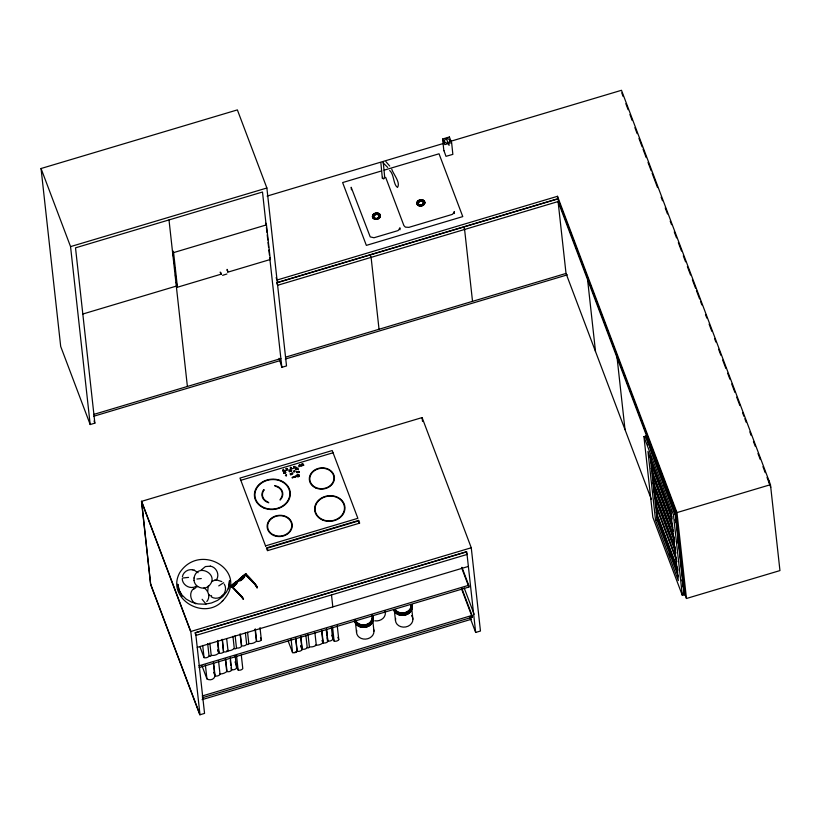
<?xml version="1.0" encoding="UTF-8"?>
<svg xmlns="http://www.w3.org/2000/svg" width="821" height="821" viewBox="0 0 821 821"><rect width="100%" height="100%" fill="white"/><g stroke="black" fill="none" stroke-linecap="round" stroke-linejoin="round"><path stroke-width="1.23" d="M380.882 162.958L382.329 178.136L383.561 178.957L384.762 177.911L383.315 162.866M194.023 580.334L194.043 577.963M286.375 468.801C285.605 469.899 288.479 468.298 286.498 468.801C286.406 469.828 285.072 468.637 287.227 468.545M290.46 471.09L290.336 470.505M291.578 471.008L291.722 470.474M295.396 468.996L295.652 469.674M296.812 469.212L296.114 468.586M301.656 464.337L302.559 463.66M232.045 585.814A8.939 2.268 -44.9 0 0 232.733 586.461L233.575 585.958A4.823 1.221 -44.9 0 0 235.299 584.388L235.873 583.71A6.763 1.714 -44.9 0 0 237.248 581.555L237.433 581.73A6.763 1.714 -44.9 0 1 236.099 583.823L235.483 584.573A4.823 1.221 -44.9 0 1 233.749 586.143L233.02 586.615A8.939 2.268 -44.9 0 1 232.23 585.999L232.589 584.778A10.345 2.617 -44.9 0 1 236.602 581.576L237.433 581.658M228.864 587.323L229.511 580.632L228.926 586.348L226.617 591.787L222.768 596.539L217.586 600.387L211.449 602.994L204.788 604.205L198.035 603.917L191.673 602.162L186.131 599.063L181.78 594.815L178.968 589.786L177.798 584.193L179.255 590.74L182.159 596.22M232.22 586.009L232.764 584.952A10.345 2.617 -44.9 0 1 236.776 581.75L237.341 581.525M286.57 475.031L286.231 475.8L285.441 475.369M231.45 585.825L232.661 587.036A70.842 14.388 48.2 0 1 241.764 596.569A3.397 0.688 48.2 0 1 242.38 597.288L243.283 598.571A2.545 0.513 48.2 0 1 243.488 599.012L243.293 599.186A2.545 0.513 48.2 0 0 243.098 598.735L242.195 597.452A3.397 0.688 48.2 0 0 241.569 596.744A70.842 14.388 48.2 0 0 232.476 587.21A8.395 2.124 -44.9 0 1 231.738 586.83L231.553 586.656A3.623 0.913 -44.9 0 1 231.522 586.266L231.265 585.989A20.761 5.254 -44.9 0 1 237.536 581.011A7.184 1.816 -44.9 0 0 238.501 580.303A7.184 1.816 -44.9 0 0 239.506 579.38L240.04 578.733A10.345 2.617 -44.9 0 1 244.104 575.234L244.607 575.685A8.939 2.268 -44.9 0 1 243.375 577.963L242.462 578.928A4.823 1.221 -44.9 0 1 240.789 580.17L240.307 580.355A6.763 1.714 -44.9 0 1 239.363 580.129L239.332 579.195A7.184 1.816 -44.9 0 1 238.326 580.119A7.184 1.816 -44.9 0 1 237.351 580.837A20.761 5.254 -44.9 0 0 231.081 585.814L238.993 594.26A5.388 1.098 48.2 0 1 240.769 596.067L243.262 599.197M374.037 216.241L372.477 216.549C372.077 211.849 381.519 211.572 380.297 216.641L378.892 216.672L380.4 215.964M382.329 178.136L382.925 177.264M424.868 202.407L424.693 203.382L423.287 203.413L424.796 202.705M292.081 474.353L292.902 473.748L292.471 473.173M297.869 472.537L297.654 471.695M182.395 576.753C183.145 572.063 188.009 568.932 192.566 569.784M240.871 580.108A5.952 1.509 -44.9 0 0 242.924 578.405L243.57 577.686A8.395 2.124 -44.9 0 0 244.709 575.747A3.623 0.913 -44.9 0 0 244.925 575.162L245.695 573.705L247.08 575.1A70.842 31.783 52.7 0 1 255.916 584.85A3.397 1.529 52.7 0 1 256.48 585.619L257.137 587.107A2.545 1.139 52.7 0 1 257.178 587.682L254.849 584.388A5.388 2.422 52.7 0 0 253.094 582.571L245.438 574.751L245.869 573.889L245.11 575.295A3.623 0.913 -44.9 0 1 244.894 575.921A8.395 2.124 -44.9 0 1 243.806 577.799L243.108 578.579A5.952 1.509 -44.9 0 1 241.046 580.293A4.013 1.016 -44.9 0 1 239.629 580.991L239.445 580.827A6.045 1.529 -44.9 0 1 238.726 580.529L237.618 581.453A6.045 1.529 -44.9 0 1 236.53 583.249A4.013 1.016 -44.9 0 1 234.909 585.055A5.952 1.509 -44.9 0 1 232.846 586.758L232.23 587.056A8.395 2.124 -44.9 0 1 231.553 586.646M228.536 588.914L228.731 588.164M194.033 578.005C197.009 561.975 220.839 574.71 208.637 586.122M239.352 580.139L240.214 578.908A10.345 2.617 -44.9 0 1 244.278 575.418L244.401 575.593A8.939 2.268 -44.9 0 1 243.201 577.789L242.277 578.743A4.823 1.221 -44.9 0 1 240.604 579.995L240.307 580.355M227.058 270.52L227.13 269.37L227.992 271.638M291.845 473.183L291.671 474.169M298.823 465.353L300.137 464.922M303.093 464.337L302.528 464.758M193.674 588.585C188.645 592.577 190.369 601.198 195.88 603.866M209.848 643.028L211.223 655.486L210.381 656.441L209.057 656.133A4.249 3.571 -6.3 0 1 204.049 657.631L200.026 646.979M235.114 635.659L236.469 647.902L235.617 648.857L234.293 648.549L232.948 636.306M247.562 632.221L248.825 643.643L247.973 644.598L246.649 644.29A4.249 3.571 -6.3 0 1 241.651 645.788L240.43 634.715M295.642 638.481L297.048 651.217L296.391 652.1L295.108 652.007M308.029 634.51L309.404 646.969L308.552 647.923L307.228 647.615A4.249 3.571 -6.3 0 1 302.231 649.103L300.876 636.829M208.247 585.999L207.723 591.397M216.652 579.503C219.864 574.392 216.169 566.993 210.32 566.151M297.438 469.448L298.095 469.212M298.577 472.486L298.372 471.695M232.661 587.036L233.031 586.933A5.952 1.509 -44.9 0 0 235.083 585.229A4.013 1.016 -44.9 0 0 236.694 583.433A6.045 1.529 -44.9 0 0 237.792 581.637L238.716 580.539M372.621 215.749L372.939 215.092L374.622 215.307M374.253 215.749L372.58 215.872M380.339 216.487L379.938 217.421L378.676 217.165L380.267 216.765M418.648 202.489L417.017 202.489L416.883 203.3L418.371 203.362L416.976 202.613L417.345 201.843L419.018 202.048L417.94 201.135L417.417 201.72M424.744 203.228L421.922 205.702L417.992 205.24M295.344 468.986L296.124 468.534M299.193 465.312L300.26 464.973L299.634 464.871M222.255 601.218C250.631 572.453 200.735 540.988 179.768 572.596C165.678 598.099 204.121 621.538 222.901 600.603M451.632 142.628L452.853 154.369L445.988 156.329L443.935 150.592M283.83 472.722L284.487 472.619L283.892 472.886M284.908 472.403C284.179 470.833 286.344 473.676 284.979 472.629M285.821 472.783L284.908 473.06L285.513 472.475M289.834 471.11C289.556 473.029 288.735 469.222 289.854 471.172M290.901 473.922C291.209 473.974 289.464 473.46 291.239 474.641M297.253 468.719L297.561 469.499L297.777 468.565M297.376 469.427C297.223 467.631 297.233 467.98 297.233 468.647M298.351 471.952C300.034 473.327 297.366 469.294 299.234 472.249M298.516 472.465L299.203 472.301M293.918 471.203L294.164 471.665M294.01 471.254L294.575 471.377M283.635 470.402L283.656 469.417M296.945 471.665L296.525 472.403L297.479 472.793M206.789 601.557C210.566 597.431 208.555 590.473 203.967 587.877M200.96 570.277L205.414 566.572L210.453 566.162M283.738 472.752L284.097 472.003L284.415 472.732M284.435 472.793L284.569 473.378L283.902 472.947M291.003 474.21L290.706 474.928L290.47 474.374M283.019 470.3L283.358 469.92M373.021 214.979L373.545 214.394L375.125 214.938L374.345 213.819L373.658 214.291M379.949 217.278L378.543 218.694L377.804 217.965L379.23 218.222M283.419 469.284L282.773 470.166M290.388 470.341L291.065 470.043M302.908 464.645L303.041 463.916M218.725 585.917L223.651 582.705M208.678 586.091C203.772 590.586 194.495 587.2 194.013 580.273M670.726 511.719L647.954 451.437L655.548 520.298L678.32 580.58L670.726 511.719L671.547 510.888M223.014 595.02C225.724 592.239 226.442 587.436 224.256 584.131M211.1 596.723C214.363 599.114 219.289 598.632 222.152 595.841M221.886 596.087L223.291 594.763M231.522 586.184L239.188 594.086A5.388 1.098 48.2 0 1 240.953 595.892L243.457 599.022M256.973 587.846L256.994 587.826A2.545 1.139 52.7 0 0 256.952 587.241L256.296 585.763A3.397 1.529 52.7 0 0 255.731 584.993A70.842 31.783 52.7 0 0 246.895 575.244L245.684 574.033M297.243 475.061L297.192 475.113A1.17 0.985 -6.3 0 0 297.428 476.601A1.17 0.985 -6.3 0 0 299.131 476.088A1.17 0.985 -6.3 0 0 298.31 474.774L298.31 474.784M217.452 640.893L218.807 653.218L216.611 654.573A9.944 8.384 -6.3 0 1 213.901 655.384L211.223 655.486M234.293 648.549L232.086 649.904A9.944 8.384 -6.3 0 1 229.387 650.704L226.709 650.817M321.575 630.384L322.951 642.925L320.754 644.269A9.944 8.384 -6.3 0 1 318.045 645.08L315.367 645.183M245.438 574.751L253.279 582.428A5.388 2.422 52.7 0 1 255.033 584.244L257.076 587.713M231.296 586.471L231.696 586.44A3.623 0.913 -44.9 0 0 231.727 586.83M211.51 581.699L215.081 580.057M196.599 586.04L194.351 587.087M422.199 204.716L423.626 204.963L421.614 204.973L421.994 205.845L422.805 205.507M226.914 273.998L222.594 275.343M316.516 645.08L314.782 646.055A9.944 8.384 -6.3 0 1 312.083 646.856L309.404 646.969M286.19 468.504L286.642 468.432M283.84 470.392L283.101 470.525M287.145 469.427L286.693 469.509M302.826 464.707L302.261 464.881M296.761 471.716L297.51 471.582M295.622 469.715L296.463 469.704M424.673 201.925L423.338 202.91L424.796 202.582C424.631 197.676 415.405 199.441 417.006 204.08L418.494 203.967L419.069 204.675L418.022 205.383L417.335 204.655M378.491 218.55L375.423 219.145L373.596 218.499M286.262 475.882L285.554 475.349M373.083 218.15L374.674 217.934L373.627 218.632L372.518 217.185M418.772 204.408L417.396 204.788L416.914 203.936M291.322 471.254L290.757 471.254M291.824 473.153L292.492 473.142M196.147 587.087L197.635 586.615M266.107 224.8L262.494 192.022L75.511 247.839L94.867 423.143L90.197 424.539L60.692 346.441L41.05 168.51L237.372 109.901L266.876 187.999L286.519 365.93L281.849 367.326L279.109 358.305M90.197 424.539L70.555 246.608L266.876 187.999M267.092 196.096L444.284 143.193M450.401 141.366L621.487 90.289L770.467 484.688L779.95 570.585L686.459 598.488L683.647 591.038M381.673 170.901L342.624 182.56L366.351 245.387L462.767 216.6L439.03 153.784L384.115 170.173M221.413 274.091L177.428 287.227L173.6 252.601L266.466 224.882L265.84 223.23M82.818 314.022L176.31 286.108M227.52 272.264L270.294 259.498L266.466 224.882M686.459 598.488L676.976 512.591L557.5 196.301L277.036 280.033L276.143 277.662M276.636 282.691L556.546 199.123M277.324 282.66L557.787 198.928L557.5 196.301M676.083 513.946L558.085 201.556L277.621 285.287L276.964 283.553M93.902 414.379L280.874 358.561M285.554 357.166L566.018 273.434L558.085 201.556M93.635 416.268L279.386 360.819M285.287 359.054L567.403 274.83M475.667 632.457L466.759 551.815L195.614 632.765L204.552 713.398L199.842 714.804L150.674 584.644L141.479 501.374L422.097 417.591L471.264 547.761L480.459 631.021L475.667 632.457L469.848 617.074L470.741 619.445L202.089 699.646M290.675 467.149L290.932 468.257M290.706 467.672L290.141 467.837L290.757 467.796M290.85 467.621L291.465 467.58L290.901 467.744M298.526 466.841L301.133 465.979M301.44 465.969L303.924 465.138M289.936 471.603C288.284 472.147 289.68 468.832 290.09 471.593M293.456 471.162L293.651 472.075M285.462 475.287L286.498 474.979M292.574 477.309L292.245 477.853L293.518 477.463L293.271 476.816L292.194 477.719M294.154 476.837L293.826 477.381L295.098 476.991L294.852 476.344L293.774 477.247M295.457 476.744L295.786 476.201M265.624 545.852L357.864 518.318L332.218 450.544L239.978 478.089L265.655 546.211M643.931 436.639L645.809 436.084L675.303 514.182L684.211 594.815L682.343 595.379L652.839 517.281L643.931 436.639L673.436 514.736L682.343 595.379M150.674 584.644L141.633 501.323L190.8 631.493L199.996 714.752L150.828 584.593M651.166 468.699L652.726 468.237M653.588 490.63L655.148 490.158M471.264 547.761L190.646 631.534L141.479 501.374M197.256 647.369L468.37 566.428M676.976 512.591L770.467 484.688M673.436 514.736L675.303 514.182M650.991 458.21L657.837 520.206L655.548 520.298M198.826 665.852L468.719 585.281L461.925 567.301M199.021 667.606L468.914 587.036L468.719 585.281M202.161 696.003L472.044 615.432L461.628 587.857M202.346 697.758L472.239 617.187L472.044 615.432M449.415 145.071L448.841 145.132L446.296 138.39M216.528 579.903L221.814 581.576M214.958 580.067L216.631 579.893M193.571 587.282C188.225 588.544 182.324 584.254 182.231 578.682M219.802 673.949L221.844 673.805A9.944 8.384 -6.3 0 0 224.554 672.994L226.75 671.64L225.375 659.109M196.917 579.021L201.289 578.538M182.95 577.974L188.553 577.399M416.883 203.423L418.453 203.854M372.488 216.672L374.048 217.113L372.611 217.339L372.365 216.395M248.825 643.643L251.503 643.541A9.944 8.384 -6.3 0 0 254.202 642.73L256.409 641.386L255.064 629.235M240.101 580.18L240.132 580.18A6.763 1.714 -44.9 0 1 239.178 579.954M374.581 219.115L375.392 219.299L375.782 218.355L373.74 218.714L375.187 218.201M194.136 570.164L198.097 572.709M192.422 569.753L194.279 570.195M297.756 468.493L297.972 469.16M202.007 665.852L206.933 678.875C209.591 680.742 213.819 679.737 214.866 676.504L213.337 662.732M382.966 162.681L387.717 167.433M221.034 272.89L220.182 272.11L221.034 274.378M385.952 161.706L389.718 166.037M231.081 585.814L232.476 587.21M209.889 595.687L208.832 594.353M206.04 604.092L202.12 599.289M391.771 169.229C393.321 174.216 400.874 182.611 397.497 187.455C393.146 184.53 394.347 174.545 389.677 170.481M621.774 92.917L623.139 96.509M625.848 103.703L628.116 109.686M629.923 114.478L632.18 120.471M634.9 127.655L637.158 133.649M638.974 138.431L642.135 146.826M643.038 149.217L646.209 157.601M648.015 162.394L651.186 170.778M652.09 173.169L657.518 187.547M661.141 197.132L662.496 200.724M665.215 207.908L667.473 213.901M670.193 221.085L671.547 224.677M674.267 231.871L676.525 237.854M678.331 242.647L681.502 251.031M683.308 255.824L685.576 261.807M687.382 266.599L690.553 274.984M692.36 279.776L695.531 288.161M696.434 290.562L699.605 298.947M700.508 301.338L701.863 304.93M705.485 314.515L706.84 318.107M709.108 324.1L711.817 331.284M714.537 338.468L715.891 342.07M718.601 349.253L720.869 355.247M722.675 360.029L725.846 368.413M727.652 373.206L729.92 379.199M731.727 383.992L734.898 392.376M736.704 397.169L739.875 405.553M742.584 412.737L743.939 416.329M744.852 418.731L746.207 422.322M749.83 431.897L751.184 435.499M753.442 441.482L755.258 446.275M757.968 453.459L760.236 459.452M762.945 466.636L765.213 472.629M767.019 477.422L769.287 483.405L768.99 480.778M769.646 484.39L770.755 487.315M557.787 198.928L675.796 511.319L684.991 594.589M650.263 445.813L676.104 514.223M650.776 450.431L674.811 514.069M675.611 518.769L676.514 521.161M675.108 519.724L676.073 522.289M650.848 460.099L670.942 513.299M653.372 467.652L671.865 516.604M650.653 461.186L672.091 517.928M652.305 467.118L671.927 519.067M677.674 534.286L678.628 536.801M652.059 471.069L672.604 525.44M654.583 478.612L672.625 526.374M678.485 541.891L679.388 544.282M652.315 473.327L672.851 527.708M653.516 478.079L673.579 531.208M677.602 541.85L678.495 544.21M653.27 482.03L673.815 536.4M655.794 489.573L674.287 538.525M653.075 483.107L674.513 539.849M654.727 489.039L674.657 541.819M654.039 491.81L675.467 548.551M657.457 501.734L675.498 549.485M654.727 495.258L675.273 549.629M655.938 500.01L676.001 553.138M655.692 503.95L676.237 558.331M655.497 505.038L676.925 561.78M566.018 273.434L651.392 499.445M656.307 512.458L677.766 569.251M681.789 579.903L684.016 585.825M657.795 517.281L677.889 570.472M657.149 517.179L677.694 571.56M657.293 518.205L677.233 570.975M682.672 585.373L683.575 587.774L675.334 513.115L647.697 439.943L648.251 445.013M657.837 520.206L677.766 572.955M678.495 576.732L657.211 520.391L650.088 455.871M669.341 553.169L670.685 556.72M683.318 592.454L684.211 594.815M463.608 226.863L464.594 229.47L472.527 301.338M385.685 177.377L403.901 225.59L405.379 227.13L408.899 227.355L451.211 214.722C454.095 214.938 454.506 208.144 454.393 213.532M370.117 254.777L371.102 257.373L379.035 329.252M461.669 567.855L468.914 587.036M464.224 588.031L474.148 614.303M461.73 589.375L472.239 617.187M269.668 257.856L270.294 259.498M359.157 523.295L358.284 520.996L267.102 548.223L267.964 550.511M296.884 467.241L289.741 469.468M298.793 474.456L296.617 475.256M290.46 474.302C289.403 473.707 291.537 472.906 291.116 474.579M288.263 469.817L285.687 470.669M285.349 470.69L282.855 471.521M285.492 472.414L285.38 471.757L285.626 472.845M337.903 637.363L338.786 639.692A3.972 3.346 -6.3 0 1 334.106 641.088L331.91 635.269M322.345 640.513L323.228 642.843A3.972 3.346 -6.3 0 0 327.897 641.447L326.501 628.763M322.089 640.616L322.951 642.925M172.974 250.959L173.6 252.601M177.428 287.227L176.217 282.28M300.886 645.552L301.779 647.923M300.712 646.178L302.056 649.729A4.249 3.571 -6.3 0 1 297.048 651.217M288.161 640.996L292.563 652.633A3.972 3.346 -6.3 0 0 297.233 651.238L295.745 637.743M260.473 637.578L261.355 639.908A3.972 3.346 -6.3 0 1 256.675 641.304L255.321 629.03M235.042 661.89L238.121 670.039A3.972 3.346 -6.3 0 0 242.79 668.643L241.282 654.984M41.05 168.51L70.555 246.608M217.76 649.647L219.084 653.147A3.972 3.346 -6.3 0 0 223.486 652.048L222.419 639.621M217.945 650.92L218.807 653.218M213.696 672.337L215.04 675.888A4.249 3.571 -6.3 0 0 220.038 674.39L218.54 660.802M94.046 420.978L94.867 423.143M677.961 539.623L678.208 541.891M680.383 561.554L680.63 563.822M682.805 583.474L683.051 585.742M663.922 481.968L664.425 486.586M649.955 445.803L650.335 449.272M646.579 435.848L647.143 440.898M645.809 436.084L646.086 438.599M617.084 357.751L625.017 429.629M587.579 279.653L595.512 351.532M442.581 139.077L443.863 150.705M422.097 417.591L422.517 421.378M400.001 229.767C400.114 224.379 399.704 231.183 396.82 230.958L373.976 237.751L370.22 236.889L351.172 187.26L351.45 189.764M411.732 608.772L412.881 619.157M394.306 609.972L395.455 620.358M372.806 620.768L373.955 631.154M355.514 623.118L356.53 632.355M333.008 452.782L240.769 480.316M337.246 625.735L338.786 639.692M331.499 594.917L332.813 606.893M332.567 627.131L334.106 641.088M331.376 627.141L332.731 639.415A4.249 3.571 -6.3 0 1 327.733 640.914L326.512 629.861M326.327 630.425L326.871 635.362M327.138 637.835L327.548 641.529M321.822 630.159L323.228 642.843M314.905 632.693L316.29 645.224M266.384 227.325L266.948 232.364M267.225 234.888L267.779 239.927M268.057 242.452L268.611 247.49M268.898 250.015L269.452 255.054M269.729 257.578L281.849 367.326M305.853 635.156L307.228 647.615M300.558 636.152L302.056 649.729M291.075 639.138L292.563 652.633M260 627.634L261.355 639.908M245.387 632.868L246.649 644.29M240.081 633.833L241.466 646.404A4.249 3.571 -6.3 0 1 236.469 647.902M236.479 655.137L238.121 670.039M235.175 655.856L236.53 668.14A4.249 3.571 -6.3 0 1 231.522 669.638M230.301 657.477L231.696 670.162A3.972 3.346 -6.3 0 1 227.027 671.557L225.621 658.873M230.26 660.382L230.804 665.318M231.081 667.781L231.348 670.254M226.678 638.717L228.022 650.848M222.204 639.292L223.579 651.812A4.249 3.571 -6.3 0 0 228.587 650.314M217.678 640.452L219.084 653.147M172.944 252.601L173.354 256.316M173.765 260.021L174.165 263.736M174.575 267.441L174.986 271.146M175.396 274.861L175.807 278.565M169.003 219.936L187.393 386.465M213.676 663.532L215.04 675.888M207.682 643.685L209.057 656.133M205.404 665.092L206.933 678.875M202.705 645.45L204.049 657.631M211.633 595.995A3.192 2.145 35 0 1 211.007 595.461M193.725 589.345A3.192 1.816 -34 0 1 194.3 588.78M194.977 588.288A3.192 1.816 -34 0 1 195.716 587.918M239.332 579.195A20.761 5.254 -44.9 0 1 245.695 573.705M411.105 604.8A8.733 7.358 -6.3 0 1 405.41 614.231A8.733 7.358 -6.3 0 1 394.47 609.757M411.157 605.159A8.559 7.215 -6.3 0 1 405.194 612.548A8.559 7.215 -6.3 0 1 395.414 609.849M411.342 605.241A8.733 7.358 -6.3 0 1 405.256 612.784A8.733 7.358 -6.3 0 1 395.281 610.034M411.526 615.565A8.733 7.358 -6.3 0 1 405.687 626.967A8.733 7.358 -6.3 0 1 395.65 618.439M411.752 604.605A9.411 7.933 -6.3 0 1 405.615 614.765A9.411 7.933 -6.3 0 1 393.834 609.952M393.844 610.095A9.411 7.933 -6.3 0 0 405.636 614.898A9.411 7.933 -6.3 0 0 411.762 604.749A9.37 7.892 -6.3 0 1 405.615 614.867A9.37 7.892 -6.3 0 1 393.885 610.085M410.972 604.841A8.59 7.235 -6.3 0 1 405.369 614.108A8.59 7.235 -6.3 0 1 394.614 609.726M384.946 611.06A8.733 7.358 -6.3 0 1 374.745 620.809M371.841 615.309A8.559 7.215 -6.3 0 1 366.269 624.545A8.559 7.215 -6.3 0 1 355.544 620.173M372.026 615.36A8.733 7.358 -6.3 0 1 366.33 624.791A8.733 7.358 -6.3 0 1 355.39 620.317M372.58 618.675A8.733 7.358 -6.3 0 1 364.247 626.628A8.733 7.358 -6.3 0 1 355.154 619.876M371.8 614.898A9.411 7.933 -6.3 0 1 366.71 626.905A9.411 7.933 -6.3 0 1 354.498 620.071M371.769 614.919A9.37 7.892 -6.3 0 1 366.689 626.864A9.37 7.892 -6.3 0 1 354.539 620.06M372.826 616.602A9.411 7.933 -6.3 0 1 365.499 627.049A9.411 7.933 -6.3 0 1 354.477 619.927M373.555 629.276A8.733 7.358 -6.3 0 1 365.622 639.107A8.733 7.358 -6.3 0 1 356.725 630.436M372.436 618.685A8.59 7.235 -6.3 0 1 364.237 626.515A8.59 7.235 -6.3 0 1 355.298 619.865M447.312 138.646A2.596 2.186 -6.3 0 1 448.759 142.464M447.866 142.905A2.596 2.186 -6.3 0 1 444.623 141.581A2.596 2.186 -6.3 0 1 446.316 138.78M377.332 213.203L376.511 214.527L376.459 213.193L377.332 213.203M377.486 213.214L377.598 214.65L378.296 213.398L377.486 213.214M421.727 199.944L420.906 201.268L420.865 199.934L421.727 199.944M421.881 199.965L422.004 201.402L422.692 200.15L421.881 199.965M375.936 218.376L375.556 219.31L376.418 219.32L375.936 218.376M420.178 205.106L419.798 206.04L418.977 205.855L420.178 205.106M420.331 205.117L419.952 206.061L420.814 206.071L420.331 205.117M284.066 473.358C285.534 473.604 283.091 470.607 284.025 473.317M423.246 203.546L424.334 204.162L424.662 203.516L423.246 203.546M378.44 213.45L377.742 214.702L379.138 213.799L379.795 214.363L378.553 215.246L379.261 213.881L378.44 213.45M422.836 200.201L422.538 201.648L423.533 200.55L422.836 200.201M263.993 490.055L263.52 490.722A9.985 8.415 -6.3 0 0 267.759 501.949L268.785 502.76A10.478 8.826 -6.3 0 1 263.798 489.542L263.993 490.055M419.582 204.952L418.843 205.804L418.135 205.455L419.582 204.952M378.594 217.278L379.343 218.119L379.856 217.534L378.594 217.278M422.989 204.019L423.739 204.86L424.262 204.285L422.989 204.019M423.657 200.622L422.948 201.997L424.2 201.114L423.657 200.622M280.525 498.901L280.074 500.061A10.478 8.826 -6.3 0 0 274.625 485.632L275.774 486.309A9.985 8.415 -6.3 0 1 280.525 498.901M379.887 214.466L378.83 215.687L380.226 215.061L379.887 214.466M424.283 201.217L423.226 202.428L424.621 201.802L424.283 201.217M418.741 200.57L418.053 201.042L419.131 201.956L418.741 200.57M380.277 215.174L378.943 216.169L380.4 215.841L380.277 215.174M375.279 213.419L374.479 213.747L375.259 214.866L375.279 213.419M419.675 200.16L418.874 200.488L419.654 201.607L419.675 200.16M377.67 218.047L377.598 219.094L378.399 218.766L377.67 218.047M374.294 217.555L373.001 218.047L372.652 217.452L374.294 217.555M449.405 136.984L442.673 138.985L444.797 144.609L451.529 142.597L449.405 136.984M302.282 463.834L302.395 464.594L302.282 463.834M294.913 466.431L293.631 466.821L294.913 466.431M294.565 470.833L294.76 471.747L294.565 470.833M296.535 475.841L295.262 476.221L295.509 476.878L296.781 476.488L296.535 475.841M298.218 475.338L297.151 475.657L297.397 476.313L298.936 475.841L298.218 475.338M358.654 520.401L266.404 547.935L267.441 550.675L359.68 523.131L358.654 520.401M466.071 551.845L194.957 632.786L195.942 635.392L467.057 554.452L466.03 551.856M420.701 199.944L419.839 200.119L420.26 201.381L420.701 199.944M376.305 213.203L375.433 213.368L375.864 214.63L376.305 213.203M421.46 205.024L420.978 206.05L421.84 205.886L421.46 205.024M377.065 218.273L376.582 219.31L377.444 219.145L377.065 218.273M470.751 619.434L470.474 616.93L470.751 619.434M322.766 520.124A15.219 12.828 -6.3 0 0 344.953 507.46A15.219 12.828 -6.3 0 0 321.606 497.937A15.219 12.828 -6.3 0 0 322.766 520.124M316.29 487.725A12.11 10.201 -6.3 0 0 333.952 477.648A12.11 10.201 -6.3 0 0 315.377 470.074A12.11 10.201 -6.3 0 0 316.29 487.725M322.992 519.755A14.727 12.407 -6.3 0 0 344.471 507.491A14.727 12.407 -6.3 0 0 321.873 498.275A14.727 12.407 -6.3 0 0 322.992 519.755M273.875 535.549A12.602 10.622 -6.3 0 0 292.245 525.06A12.602 10.622 -6.3 0 0 272.921 517.168A12.602 10.622 -6.3 0 0 273.875 535.549M274.101 535.169A12.11 10.201 -6.3 0 0 291.763 525.091A12.11 10.201 -6.3 0 0 273.177 517.517A12.11 10.201 -6.3 0 0 274.101 535.169M316.064 488.105A12.602 10.622 -6.3 0 0 334.434 477.617A12.602 10.622 -6.3 0 0 315.11 469.725A12.602 10.622 -6.3 0 0 316.064 488.105M264.064 508.076A18 15.168 -6.3 0 0 290.316 493.093A18 15.168 -6.3 0 0 262.699 481.824A18 15.168 -6.3 0 0 264.064 508.076M264.29 507.696A17.508 14.757 -6.3 0 0 289.823 493.134A17.508 14.757 -6.3 0 0 262.966 482.173A17.508 14.757 -6.3 0 0 264.29 507.696M297.582 476.529A1.026 0.872 -6.3 0 0 299.08 475.677A1.026 0.872 -6.3 0 0 297.5 475.031A1.026 0.872 -6.3 0 0 297.582 476.529"/></g></svg>
